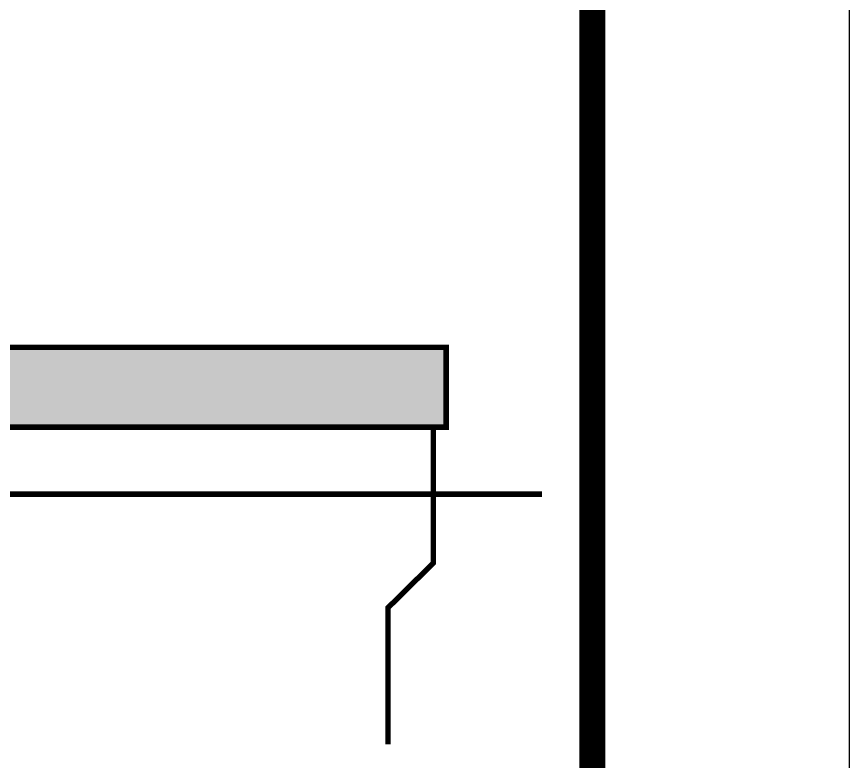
# Model space of a CAD drawing. Extents: x -137808 to 103746506, y -332957 to -111547.
# Drawn here: x 167681 to 170921, y -286302 to -283403 of the extents above; entities that cross this region are included whole.
import ezdxf

# ---------------------------------------------------------------- set-up
doc = ezdxf.new("R2010")
doc.units = 0
doc.header["$LTSCALE"] = 25
doc.header["$MEASUREMENT"] = 0
doc.layers.get('0').update_dxf_attribs({"linetype": 'CONTINUOUS'})
doc.layers.add('PUB_TITLE', color=4, linetype='CONTINUOUS')

# ---------------------------------------------------------------- blocks, each defined once
blk = doc.blocks.new('tjnhty')
h = blk.add_hatch(color=256)
h.paths.add_polyline_path([(1269235.8, -1740828.8), (1268183.5, -1740828.8), (1268183.5, -1741139), (1269235.8, -1741139)])
h.paths.add_polyline_path([(1270227, -1740828.8), (1269235.8, -1740828.8), (1269235.8, -1741139), (1270227, -1741139)])
h.paths.add_polyline_path([(1271982, -1741596.5), (1270121.9, -1741596.5), (1270121.9, -1741906.7), (1271982, -1741906.7)])
at = {"const_width": 100}
blk.add_lwpolyline([(1267556.7, -1732652.9), (1272550.7, -1732652.9), (1272550.7, -1772652.9), (1267556.7, -1772652.9)], close=True, dxfattribs=at)
at = {"color": 7, "const_width": 21.1}
blk.add_lwpolyline([(1270121.9, -1741596.5), (1271982, -1741596.5), (1271982, -1741906.7), (1270121.9, -1741906.7)], close=True, dxfattribs=at)
for points in [[(1271932.4, -1741906.7), (1271932.4, -1742435.4), (1271755.6, -1742609.9), (1271755.6, -1743141.2)], [(1268103.5, -1742167.6), (1272355.3, -1742167.6)]]:
    blk.add_lwpolyline(points, dxfattribs=at)

msp = doc.modelspace()

# ---------------------------------------------------------------- linework, layer by layer
at = {"layer": 'PUB_TITLE'}
msp.add_lwpolyline([(96621.1, -316747.1), (170921.1, -316747.1), (170921.1, -274747.1), (96621.1, -274747.1)], close=True, dxfattribs=at)
at = {"layer": 'PUB_TITLE', "const_width": 100}
msp.add_lwpolyline([(99121.1, -315747.1), (169921.1, -315747.1), (169921.1, -275747.1), (99121.1, -275747.1)], close=True, dxfattribs=at)

# ---------------------------------------------------------------- block references
msp.add_blockref('tjnhty', (-1102629.7, 1456905.8))
msp.add_blockref('tjnhty', (-1102629.7, 1456905.8))

doc.saveas('drawing.dxf')
